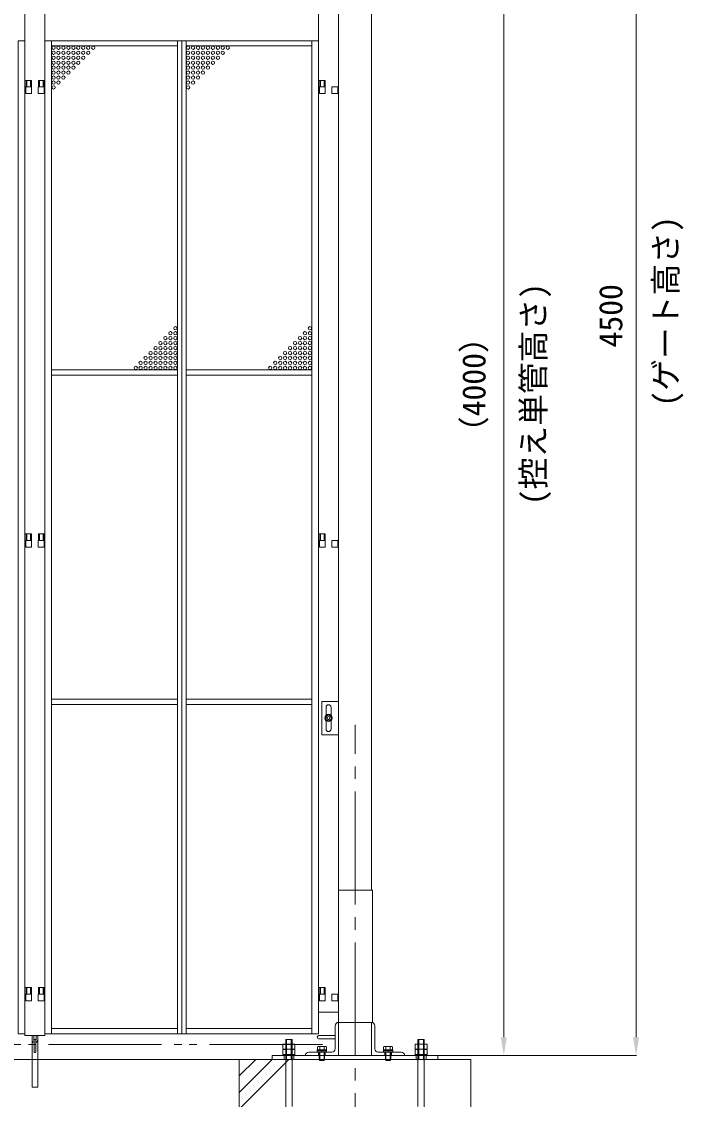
# Model space of a CAD drawing. Units: millimetres, scale not verified. Extents: x 35020 to 55145, y -14438 to 14438.
# Drawn here: x 45261 to 47263, y 3592 to 6851 of the extents above; entities that cross this region are included whole.
import ezdxf
from ezdxf.enums import TextEntityAlignment as Align

# ---------------------------------------------------------------- set-up
doc = ezdxf.new("R2010")
doc.units = ezdxf.units.MM
doc.header["$LTSCALE"] = 38
for name, pattern in [('CHAIN2', [12, 9, -1, 1, -1]), ('DASHED1', [1.8, 1.2, -0.6]), ('DOUBLE_CHAIN2', [12.8, 9, -1, 0.6, -0.6, 0.6, -1])]:
    doc.linetypes.add(name, pattern=pattern)
for name, color, linetype, lineweight in [('0-2_ACCG-3018', 7, 'Continuous', 18), ('0-5_ﾍﾞｰｽﾗｲﾝ', 5, 'Continuous', 18), ('0-6_ﾎﾞﾙﾄ類', 2, 'Continuous', 18), ('0-8_ﾜｲﾔｰﾛｰﾌﾟ', 7, 'DOUBLE_CHAIN2', 18), ('0-9_基礎工事用PCA小', 7, 'Continuous', 18), ('0-B_寸法', 3, 'Continuous', 18), ('0-C_側固定棒', 7, 'Continuous', 18), ('0-F_中央走行棒', 7, 'Continuous', 18), ('1-3_通芯', 1, 'CHAIN2', 18), ('1-6_標準ﾊﾟﾈﾙ', 7, 'Continuous', 18), ('1-7_標準柱', 7, 'Continuous', 18), ('1-9_落とし棒', 7, 'Continuous', 18)]:
    doc.layers.add(name, color=color, linetype=linetype, lineweight=lineweight)
doc.styles.add('ＭＳ ゴシック', font='')
doc.styles.get('ＭＳ ゴシック').set_extended_font_data('MS Gothic')

msp = doc.modelspace()

# ---------------------------------------------------------------- linework, layer by layer
at = {"layer": '0-2_ACCG-3018'}
for centre in [(45358.05, 6771.55), (45358.05, 6756.55), (45373.05, 6771.55), (45373.05, 6756.55), (45388.05, 6771.55), (45388.05, 6756.55), (45403.05, 6771.55), (45403.05, 6756.55), (45418.05, 6771.55), (45418.05, 6756.55), (45433.05, 6771.55), (45433.05, 6756.55), (45448.05, 6771.55), (45448.05, 6756.55), (45463.05, 6771.55), (45463.05, 6756.55), (45478.05, 6771.55), (45765.05, 6771.55), (45765.05, 6756.55), (45780.05, 6771.55), (45780.05, 6756.55), (45795.05, 6771.55), (45795.05, 6756.55), (45810.05, 6771.55), (45810.05, 6756.55), (45825.05, 6771.55), (45825.05, 6756.55), (45840.05, 6771.55), (45840.05, 6756.55), (45855.05, 6771.55), (45855.05, 6756.55), (45870.05, 6771.55), (45870.05, 6756.55), (45885.05, 6771.55), (45358.05, 6741.55), (45358.05, 6726.55), (45358.05, 6711.55), (45373.05, 6741.55), (45373.05, 6726.55), (45373.05, 6711.55), (45388.05, 6741.55), (45388.05, 6726.55), (45388.05, 6711.55), (45403.05, 6741.55), (45403.05, 6726.55), (45403.05, 6711.55), (45418.05, 6741.55), (45418.05, 6726.55), (45418.05, 6711.55), (45433.05, 6741.55), (45433.05, 6726.55), (45448.05, 6741.55), (45765.05, 6741.55), (45765.05, 6726.55), (45765.05, 6711.55), (45780.05, 6741.55), (45780.05, 6726.55), (45780.05, 6711.55), (45795.05, 6741.55), (45795.05, 6726.55), (45795.05, 6711.55), (45810.05, 6741.55), (45810.05, 6726.55), (45810.05, 6711.55), (45825.05, 6741.55), (45825.05, 6726.55), (45825.05, 6711.55), (45840.05, 6741.55), (45840.05, 6726.55), (45855.05, 6741.55), (45358.05, 6696.55), (45358.05, 6681.55), (45373.05, 6696.55), (45373.05, 6681.55), (45388.05, 6696.55), (45388.05, 6681.55), (45403.05, 6696.55), (45765.05, 6696.55), (45765.05, 6681.55), (45780.05, 6696.55), (45780.05, 6681.55), (45795.05, 6696.55), (45795.05, 6681.55), (45810.05, 6696.55), (45358.05, 6666.55), (45358.05, 6651.55), (45373.05, 6666.55), (45765.05, 6666.55), (45765.05, 6651.55), (45780.05, 6666.55), (45711.55, 5908.55), (45726.55, 5923.55), (45726.55, 5908.55), (46118.55, 5908.55), (46133.55, 5923.55), (46133.55, 5908.55), (45666.55, 5863.55), (45681.55, 5878.55), (45681.55, 5863.55), (45696.55, 5893.55), (45696.55, 5878.55), (45696.55, 5863.55), (45711.55, 5893.55), (45711.55, 5878.55), (45711.55, 5863.55), (45726.55, 5893.55), (45726.55, 5878.55), (45726.55, 5863.55), (46073.55, 5863.55), (46088.55, 5878.55), (46088.55, 5863.55), (46103.55, 5893.55), (46103.55, 5878.55), (46103.55, 5863.55), (46118.55, 5893.55), (46118.55, 5878.55), (46118.55, 5863.55), (46133.55, 5893.55), (46133.55, 5878.55), (46133.55, 5863.55), (45636.55, 5833.55), (45651.55, 5848.55), (45651.55, 5833.55), (45666.55, 5848.55), (45666.55, 5833.55), (45681.55, 5848.55), (45681.55, 5833.55), (45696.55, 5848.55), (45696.55, 5833.55), (45711.55, 5848.55), (45711.55, 5833.55), (45726.55, 5848.55), (45726.55, 5833.55), (46043.55, 5833.55), (46058.55, 5848.55), (46058.55, 5833.55), (46073.55, 5848.55), (46073.55, 5833.55), (46088.55, 5848.55), (46088.55, 5833.55), (46103.55, 5848.55), (46103.55, 5833.55), (46118.55, 5848.55), (46118.55, 5833.55), (46133.55, 5848.55), (46133.55, 5833.55), (45606.55, 5803.55), (45621.55, 5818.55), (45621.55, 5803.55), (45636.55, 5818.55), (45636.55, 5803.55), (45651.55, 5818.55), (45651.55, 5803.55), (45666.55, 5818.55), (45666.55, 5803.55), (45681.55, 5818.55), (45681.55, 5803.55), (45696.55, 5818.55), (45696.55, 5803.55), (45711.55, 5818.55), (45711.55, 5803.55), (45726.55, 5818.55), (45726.55, 5803.55), (46013.55, 5803.55), (46028.55, 5818.55), (46028.55, 5803.55), (46043.55, 5818.55), (46043.55, 5803.55), (46058.55, 5818.55), (46058.55, 5803.55), (46073.55, 5818.55), (46073.55, 5803.55), (46088.55, 5818.55), (46088.55, 5803.55), (46103.55, 5818.55), (46103.55, 5803.55), (46118.55, 5818.55), (46118.55, 5803.55), (46133.55, 5818.55), (46133.55, 5803.55)]:
    msp.add_circle(centre, 5, dxfattribs=at)
at = {"layer": '0-5_ﾍﾞｰｽﾗｲﾝ'}
for p, q in [((46519.8, 3724.5), (47119.8, 3724.5)), ((35419.8, 3712.5), (46619.8, 3712.5))]:
    msp.add_line(p, q, dxfattribs=at)
at = {"layer": '0-6_ﾎﾞﾙﾄ類'}
for p, q in [((46060.27, 3744.53), (46060.27, 3759.1)), ((46079.32, 3744.53), (46079.32, 3759.1)), ((46157.97, 3751.5), (46156.12, 3750.45)), ((46156.12, 3750.45), (46156.12, 3741.7)), ((46157.97, 3751.5), (46181.62, 3751.5)), ((46162.98, 3750.45), (46162.98, 3741.7)), ((46176.62, 3750.45), (46176.62, 3741.7)), ((46181.62, 3751.5), (46183.47, 3750.45)), ((46183.47, 3750.45), (46183.47, 3741.7)), ((46357.98, 3751.5), (46356.12, 3750.45)), ((46356.12, 3750.45), (46356.12, 3741.7)), ((46357.98, 3751.5), (46381.62, 3751.5)), ((46362.97, 3750.45), (46362.97, 3741.7)), ((46376.62, 3750.45), (46376.62, 3741.7)), ((46381.62, 3751.5), (46383.47, 3750.45)), ((46383.47, 3750.45), (46383.47, 3741.7)), ((46460.28, 3744.53), (46460.28, 3759.1)), ((46479.33, 3744.53), (46479.33, 3759.1)), ((46060.27, 3741.67), (46060.27, 3727.1)), ((46079.32, 3741.67), (46079.32, 3727.1)), ((46156.12, 3741.7), (46183.47, 3741.7)), ((46158.55, 3741.5), (46181.05, 3741.5)), ((46161.8, 3712.5), (46161.8, 3734.5)), ((46163.02, 3709.7), (46163.02, 3734.5)), ((46168.6, 3738.5), (46169.67, 3734.5)), ((46169.92, 3738.5), (46171, 3734.5)), ((46177.8, 3712.5), (46177.8, 3734.5)), ((46356.12, 3741.7), (46383.47, 3741.7)), ((46358.55, 3741.5), (46381.05, 3741.5)), ((46361.8, 3712.5), (46361.8, 3734.5)), ((46363.03, 3709.7), (46363.03, 3734.5)), ((46368.6, 3738.5), (46369.68, 3734.5)), ((46369.93, 3738.5), (46371, 3734.5)), ((46377.8, 3712.5), (46377.8, 3734.5)), ((46460.28, 3741.67), (46460.28, 3727.1)), ((46479.33, 3741.67), (46479.33, 3727.1)), ((46161.8, 3712.5), (46163.02, 3709.7)), ((46361.8, 3712.5), (46363.03, 3709.7))]:
    msp.add_line(p, q, dxfattribs=at)
for points in [[(46194.7, 4753.55), (46199.62, 4745.05), (46194.7, 4736.55), (46184.9, 4736.55), (46179.97, 4745.05), (46184.9, 4753.55)], [(46051.32, 3744.53), (46051.32, 3759.1), (46088.28, 3759.1), (46088.28, 3744.53), (46085.8, 3743.1), (46053.8, 3743.1)], [(46451.32, 3744.53), (46451.32, 3759.1), (46488.28, 3759.1), (46488.28, 3744.53), (46485.8, 3743.1), (46453.8, 3743.1)], [(46051.32, 3741.67), (46051.32, 3727.1), (46088.28, 3727.1), (46088.28, 3741.67), (46085.8, 3743.1), (46053.8, 3743.1)], [(46051.8, 3727.1), (46087.8, 3727.1), (46087.8, 3724.5), (46051.8, 3724.5)], [(46183.8, 3741.5), (46183.8, 3738.5), (46155.8, 3738.5), (46155.8, 3741.5)], [(46155.8, 3738.5), (46183.8, 3738.5), (46183.8, 3734.5), (46155.8, 3734.5)], [(46383.8, 3741.5), (46383.8, 3738.5), (46355.8, 3738.5), (46355.8, 3741.5)], [(46355.8, 3738.5), (46383.8, 3738.5), (46383.8, 3734.5), (46355.8, 3734.5)], [(46451.32, 3741.67), (46451.32, 3727.1), (46488.28, 3727.1), (46488.28, 3741.67), (46485.8, 3743.1), (46453.8, 3743.1)], [(46451.8, 3727.1), (46487.8, 3727.1), (46487.8, 3724.5), (46451.8, 3724.5)]]:
    msp.add_lwpolyline(points, close=True, dxfattribs=at)
for points in [[(46163.02, 3709.7), (46176.57, 3709.7), (46176.57, 3734.5)], [(46363.03, 3709.7), (46376.58, 3709.7), (46376.58, 3734.5)], [(46161.8, 3712.5), (46177.8, 3712.5), (46176.57, 3709.7)], [(46361.8, 3712.5), (46377.8, 3712.5), (46376.58, 3709.7)]]:
    msp.add_lwpolyline(points, dxfattribs=at)
for radius in [11, 8.5, 4.75, 4.22]:
    msp.add_circle((46189.8, 4745.05), radius, dxfattribs=at)
for centre, radius, start, end in [((46189.8, 4745.05), 8.9, 132.757, 167.243), ((46189.8, 4745.05), 8.9, 192.757, 227.243), ((46189.8, 4745.05), 8.9, 72.757, 107.243), ((46189.8, 4745.05), 8.9, 252.757, 287.243), ((46189.8, 4745.05), 8.9, 12.757, 47.243), ((46189.8, 4745.05), 8.9, 312.757, 347.243), ((46159.55, 3745.45), 6.05, 55.616, 124.384), ((46169.8, 3728.88), 22.62, 72.412, 107.588), ((46180.05, 3745.45), 6.05, 55.616, 124.384), ((46359.55, 3745.45), 6.05, 55.616, 124.384), ((46369.8, 3728.88), 22.62, 72.412, 107.588), ((46380.05, 3745.45), 6.05, 55.616, 124.384), ((46055.8, 3752.28), 8.95, 240, 300), ((46055.8, 3733.93), 8.95, 60, 120), ((46069.8, 3775.55), 32.45, 252.932, 287.068), ((46069.8, 3710.65), 32.45, 72.932, 107.068), ((46083.8, 3752.28), 8.95, 239.975, 300.025), ((46083.8, 3733.93), 8.95, 59.975, 120.025), ((46158.55, 3741.7), 0.2, 180, 270), ((46181.05, 3741.7), 0.2, 270, 0), ((46358.55, 3741.7), 0.2, 180, 270), ((46381.05, 3741.7), 0.2, 270, 0), ((46455.8, 3752.28), 8.95, 240, 300), ((46455.8, 3733.93), 8.95, 60, 120), ((46469.8, 3775.55), 32.45, 252.932, 287.068), ((46469.8, 3710.65), 32.45, 72.932, 107.068), ((46483.8, 3752.28), 8.95, 239.975, 300.025), ((46483.8, 3733.93), 8.95, 59.975, 120.025)]:
    msp.add_arc(centre, radius, start, end, dxfattribs=at)
at = {"layer": '0-8_ﾜｲﾔｰﾛｰﾌﾟ'}
msp.add_line((46171.4, 3757.5), (37268.2, 3757.5), dxfattribs=at)
at = {"layer": '0-9_基礎工事用PCA小', "color": 4, "linetype": 'DASHED1', "lineweight": 9}
for p, q in [((46055.1, 3724.5), (46055.1, 3712.5)), ((46084.8, 3724.5), (46084.8, 3712.5)), ((46161.8, 3724.5), (46161.8, 3712.5)), ((46177.8, 3724.5), (46177.8, 3712.5)), ((46361.8, 3724.5), (46361.8, 3712.5)), ((46377.8, 3724.5), (46377.8, 3712.5)), ((46454.8, 3724.5), (46454.8, 3712.5)), ((46484.8, 3724.5), (46484.8, 3712.5))]:
    msp.add_line(p, q, dxfattribs=at)
at = {"layer": '0-9_基礎工事用PCA小'}
for p, q in [((45919.8, 3562.5), (46069.8, 3712.5)), ((45919.8, 3612.5), (46019.8, 3712.5)), ((45919.8, 3662.5), (45969.8, 3712.5)), ((46060.27, 3712.5), (46079.32, 3712.5)), ((46479.33, 3712.5), (46460.28, 3712.5))]:
    msp.add_line(p, q, dxfattribs=at)
for points in [[(46060.27, 3195.55), (46060.27, 3772.5), (46079.32, 3772.5), (46079.32, 3570.5)], [(46060.27, 3710), (46062.78, 3712.5), (46062.78, 3772.5), (46076.82, 3772.5), (46076.82, 3712.5), (46079.32, 3710)], [(46479.33, 3195.55), (46479.33, 3772.5), (46460.28, 3772.5), (46460.28, 3570.5)], [(46479.33, 3710), (46476.82, 3712.5), (46476.82, 3772.5), (46462.78, 3772.5), (46462.78, 3712.5), (46460.28, 3710)]]:
    msp.add_lwpolyline(points, dxfattribs=at)
for points in [[(46019.8, 3712.5), (46519.8, 3712.5), (46519.8, 3724.5), (46019.8, 3724.5)], [(45919.8, 2812.5), (46619.8, 2812.5), (46619.8, 3712.5), (45919.8, 3712.5)]]:
    msp.add_lwpolyline(points, close=True, dxfattribs=at)
at = {"layer": '0-B_寸法'}
for p, q in [((47119.8, 8169.5), (47119.8, 3779.5)), ((46719.8, 7669.5), (46719.8, 3779.5)), ((46320.8, 3724.5), (47120.8, 3724.5)), ((46409.25, 3724.5), (46720.8, 3724.5))]:
    msp.add_line(p, q, dxfattribs=at)
at = {"layer": '0-B_寸法', "color": 91}
for points in [[(46710.62, 3779.5), (46719.8, 3724.5), (46728.97, 3779.5)], [(47110.62, 3779.5), (47119.8, 3724.5), (47128.97, 3779.5)]]:
    msp.add_solid(points, dxfattribs=at)
at = {"layer": '0-C_側固定棒'}
for p, q in [((46159.8, 5301.55), (46159.8, 6653.05)), ((46159.8, 3930.05), (46159.8, 5281.55))]:
    msp.add_line(p, q, dxfattribs=at)
msp.add_lwpolyline([(46159.8, 6673.05), (46159.8, 7525.05), (46219.8, 7525.05), (46219.8, 3855.05), (46159.8, 3855.05), (46159.8, 3910.05)], dxfattribs=at)
for points in [[(46179.45, 6633.05), (46162.15, 6633.05), (46162.15, 6653.05), (46179.45, 6653.05)], [(46217.45, 6633.05), (46200.15, 6633.05), (46200.15, 6653.05), (46217.45, 6653.05)], [(46179.45, 5261.55), (46162.15, 5261.55), (46162.15, 5281.55), (46179.45, 5281.55)], [(46217.45, 5261.55), (46200.15, 5261.55), (46200.15, 5281.55), (46217.45, 5281.55)], [(46179.45, 3890.05), (46162.15, 3890.05), (46162.15, 3910.05), (46179.45, 3910.05)], [(46217.45, 3890.05), (46200.15, 3890.05), (46200.15, 3910.05), (46217.45, 3910.05)]]:
    msp.add_lwpolyline(points, close=True, dxfattribs=at)
at = {"layer": '0-F_中央走行棒'}
for p, q in [((45271.8, 5301.55), (45271.8, 6653.05)), ((45331.8, 6653.05), (45331.8, 5301.55)), ((45271.8, 3930.05), (45271.8, 5281.55)), ((45331.8, 5281.55), (45331.8, 3930.05)), ((45293.35, 3785.05), (45293.35, 3771.95)), ((45298.35, 3785.05), (45298.35, 3771.95)), ((45305.35, 3771.95), (45305.35, 3785.05)), ((45310.35, 3771.95), (45310.35, 3785.05)), ((45299.3, 3735.55), (45299.3, 3770.55)), ((45304.3, 3770.55), (45304.3, 3735.55))]:
    msp.add_line(p, q, dxfattribs=at)
for points in [[(45271.8, 6673.05), (45271.8, 8005.05), (45276.8, 8005.05)], [(45326.8, 8005.05), (45331.8, 8005.05), (45331.8, 6673.05)], [(45331.8, 3910.05), (45331.8, 3785.05), (45271.8, 3785.05), (45271.8, 3910.05)]]:
    msp.add_lwpolyline(points, dxfattribs=at)
for points in [[(45291.45, 6633.05), (45274.15, 6633.05), (45274.15, 6653.05), (45291.45, 6653.05)], [(45329.45, 6633.05), (45312.15, 6633.05), (45312.15, 6653.05), (45329.45, 6653.05)], [(45291.45, 5261.55), (45274.15, 5261.55), (45274.15, 5281.55), (45291.45, 5281.55)], [(45329.45, 5261.55), (45312.15, 5261.55), (45312.15, 5281.55), (45329.45, 5281.55)], [(45291.45, 3890.05), (45274.15, 3890.05), (45274.15, 3910.05), (45291.45, 3910.05)], [(45329.45, 3890.05), (45312.15, 3890.05), (45312.15, 3910.05), (45329.45, 3910.05)]]:
    msp.add_lwpolyline(points, close=True, dxfattribs=at)
for centre, radius, start, end in [((45301.85, 3771.95), 8.5, 180, 252.537), ((45301.85, 3771.95), 3.5, 180, 223.213), ((45301.8, 3770.55), 2.5, 0, 180), ((45301.85, 3771.95), 8.5, 286.746, 0), ((45301.85, 3771.95), 3.5, 314.408, 0), ((45301.8, 3735.55), 2.5, 180, 0)]:
    msp.add_arc(centre, radius, start, end, dxfattribs=at)
at = {"layer": '1-3_通芯'}
msp.add_line((46269.8, 2812.5), (46269.8, 4724.5), dxfattribs=at)
at = {"layer": '1-6_標準ﾊﾟﾈﾙ'}
for p, q in [((45275.1, 6673.05), (45275.1, 6653.05)), ((45328.5, 6673.05), (45328.5, 6653.05)), ((46163.1, 6673.05), (46163.1, 6653.05)), ((45275.1, 5301.55), (45275.1, 5281.55)), ((45328.5, 5301.55), (45328.5, 5281.55)), ((46163.1, 5301.55), (46163.1, 5281.55)), ((45275.1, 3930.05), (45275.1, 3910.05)), ((45328.5, 3930.05), (45328.5, 3910.05)), ((46163.1, 3930.05), (46163.1, 3910.05))]:
    msp.add_line(p, q, dxfattribs=at)
at = {"layer": '1-6_標準ﾊﾟﾈﾙ', "color": 4, "linetype": 'DASHED1', "lineweight": 9}
for p, q in [((45277.3, 6673.05), (45277.3, 6653.05)), ((45288.3, 6673.05), (45288.3, 6653.05)), ((45315.3, 6673.05), (45315.3, 6653.05)), ((45326.3, 6673.05), (45326.3, 6653.05)), ((46165.3, 6673.05), (46165.3, 6653.05)), ((46176.3, 6673.05), (46176.3, 6653.05)), ((45277.3, 5301.55), (45277.3, 5281.55)), ((45288.3, 5301.55), (45288.3, 5281.55)), ((45315.3, 5301.55), (45315.3, 5281.55)), ((45326.3, 5301.55), (45326.3, 5281.55)), ((46165.3, 5301.55), (46165.3, 5281.55)), ((46176.3, 5301.55), (46176.3, 5281.55)), ((45277.3, 3930.05), (45277.3, 3910.05)), ((45288.3, 3930.05), (45288.3, 3910.05)), ((45315.3, 3930.05), (45315.3, 3910.05)), ((45326.3, 3930.05), (45326.3, 3910.05)), ((46165.3, 3930.05), (46165.3, 3910.05)), ((46176.3, 3930.05), (46176.3, 3910.05))]:
    msp.add_line(p, q, dxfattribs=at)
at = {"layer": '1-6_標準ﾊﾟﾈﾙ'}
for points in [[(45271.3, 6793.05), (45251.55, 6793.05), (45251.55, 3790.05), (45271.3, 3790.05)], [(45332.3, 6793.05), (45352.05, 6793.05), (45352.05, 3790.05), (45332.3, 3790.05)], [(45732.55, 6793.05), (45352.05, 6793.05), (45352.05, 6777.55), (45732.55, 6777.55)], [(45745.8, 6793.05), (45732.55, 6793.05), (45732.55, 3790.05), (45745.8, 3790.05)], [(45745.8, 6793.05), (45759.05, 6793.05), (45759.05, 3790.05), (45745.8, 3790.05)], [(45759.05, 6793.05), (46139.55, 6793.05), (46139.55, 6777.55), (45759.05, 6777.55)], [(46159.3, 6793.05), (46139.55, 6793.05), (46139.55, 3790.05), (46159.3, 3790.05)], [(45732.55, 5797.55), (45352.05, 5797.55), (45352.05, 5781.55), (45732.55, 5781.55)], [(45759.05, 5797.55), (46139.55, 5797.55), (46139.55, 5781.55), (45759.05, 5781.55)], [(45732.55, 4801.55), (45352.05, 4801.55), (45352.05, 4785.55), (45732.55, 4785.55)], [(45759.05, 4801.55), (46139.55, 4801.55), (46139.55, 4785.55), (45759.05, 4785.55)], [(45732.55, 3790.05), (45352.05, 3790.05), (45352.05, 3805.55), (45732.55, 3805.55)], [(45759.05, 3790.05), (46139.55, 3790.05), (46139.55, 3805.55), (45759.05, 3805.55)]]:
    msp.add_lwpolyline(points, close=True, dxfattribs=at)
for points in [[(45271.3, 6653.05), (45291.3, 6653.05), (45291.3, 6673.05), (45271.3, 6673.05)], [(45332.3, 6653.05), (45312.3, 6653.05), (45312.3, 6673.05), (45332.3, 6673.05)], [(46159.3, 6653.05), (46179.3, 6653.05), (46179.3, 6673.05), (46159.3, 6673.05)], [(45271.3, 5281.55), (45291.3, 5281.55), (45291.3, 5301.55), (45271.3, 5301.55)], [(45332.3, 5281.55), (45312.3, 5281.55), (45312.3, 5301.55), (45332.3, 5301.55)], [(46159.3, 5281.55), (46179.3, 5281.55), (46179.3, 5301.55), (46159.3, 5301.55)], [(45271.3, 3910.05), (45291.3, 3910.05), (45291.3, 3930.05), (45271.3, 3930.05)], [(45332.3, 3910.05), (45312.3, 3910.05), (45312.3, 3930.05), (45332.3, 3930.05)], [(46159.3, 3910.05), (46179.3, 3910.05), (46179.3, 3930.05), (46159.3, 3930.05)]]:
    msp.add_lwpolyline(points, dxfattribs=at)
at = {"layer": '1-7_標準柱'}
for p, q in [((46219.8, 4224.5), (46219.8, 7674.5)), ((46319.8, 4224.5), (46319.8, 7674.5)), ((46182.3, 4777.5), (46182.3, 4753.1)), ((46197.3, 4753.1), (46197.3, 4777.5)), ((46182.3, 4737.02), (46182.3, 4711.5)), ((46197.3, 4711.5), (46197.3, 4737.02)), ((46209.8, 3814.5), (46209.8, 3744.5)), ((46329.8, 3814.5), (46329.8, 3744.5)), ((46199.8, 3734.5), (46129.8, 3734.5)), ((46219.8, 3724.5), (46319.8, 3724.5)), ((46339.8, 3734.5), (46409.8, 3734.5))]:
    msp.add_line(p, q, dxfattribs=at)
at = {"layer": '1-7_標準柱', "color": 4, "linetype": 'DASHED1', "lineweight": 9}
for p, q in [((46159.8, 3734.5), (46159.8, 3724.5)), ((46179.8, 3734.5), (46179.8, 3724.5)), ((46359.8, 3734.5), (46359.8, 3724.5)), ((46379.8, 3734.5), (46379.8, 3724.5))]:
    msp.add_line(p, q, dxfattribs=at)
at = {"layer": '1-7_標準柱'}
for points in [[(46219.8, 4794.5), (46169.8, 4794.5), (46169.8, 4694.5), (46219.8, 4694.5)], [(46323, 4224.5), (46219.8, 4224.5), (46219.8, 3824.5), (46323, 3824.5)]]:
    msp.add_lwpolyline(points, close=True, dxfattribs=at)
for points in [[(46119.8, 3724.5), (46219.8, 3724.5), (46219.8, 3824.5)], [(46419.8, 3724.5), (46319.8, 3724.5), (46319.8, 3824.5)], [(46160.8, 3784.5), (46209.8, 3784.5), (46209.8, 3774.5), (46160.8, 3774.5)]]:
    msp.add_lwpolyline(points, dxfattribs=at)
for centre, radius, start, end in [((46189.8, 4777.5), 7.5, 0, 180), ((46189.8, 4711.5), 7.5, 180, 0), ((46219.8, 3814.5), 10, 90, 180), ((46319.8, 3814.5), 10, 0, 90), ((46160.8, 3779.5), 5, 90, 270), ((46129.8, 3724.5), 10, 90, 180), ((46199.8, 3744.5), 10, 270, 0), ((46339.8, 3744.5), 10, 180, 270), ((46409.8, 3724.5), 10, 0, 90)]:
    msp.add_arc(centre, radius, start, end, dxfattribs=at)
at = {"layer": '1-9_落とし棒'}
msp.add_lwpolyline([(45310.35, 3785.05), (45310.35, 3628.85), (45293.35, 3628.85), (45293.35, 3785.05)], close=True, dxfattribs=at)

# ---------------------------------------------------------------- texts
at = {"layer": '0-B_寸法', "style": 'ＭＳ ゴシック'}
for s, p in [('(ゲート高さ)', (47265.4, 5686.5)), ('(控え単管高さ)', (46865.4, 5388.5)), ('4500', (47099.4, 5865.4)), ('（4000）', (46685.55, 5561.07))]:
    msp.add_text(s, height=70.38, rotation=90, dxfattribs=at).set_placement(p, align=Align.BOTTOM_LEFT)

doc.saveas('drawing.dxf')
